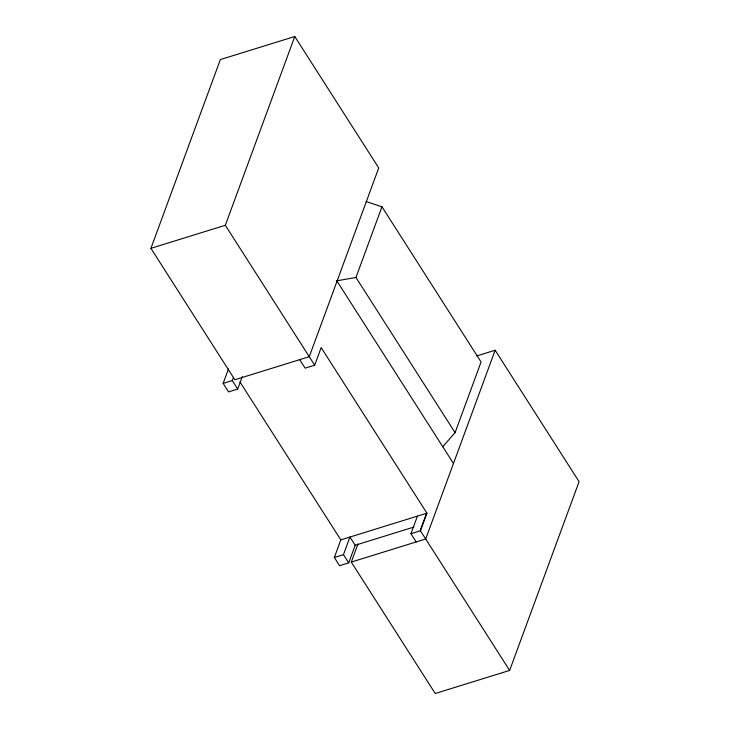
<?xml version="1.0" encoding="UTF-8"?>
<svg xmlns="http://www.w3.org/2000/svg" width="730" height="730" viewBox="0 0 730 730"><rect width="100%" height="100%" fill="white"/><g stroke="black" fill="none" stroke-linecap="round" stroke-linejoin="round"><path stroke-width="1.09" d="M150.918 248.337L220.369 59.568L294.774 36.5L378.715 167.927L309.264 356.696L234.859 379.764L150.918 248.337L225.324 225.269L294.774 36.5M242.287 376.625L237.706 389.053L228.572 391.882L223.152 383.396L228.49 368.896M223.152 383.396L232.286 380.567L233.436 377.456M299.711 359.653L305.14 368.148L314.685 365.183L321.163 347.58L426.922 513.172L420.443 530.783L410.944 533.73L416.191 541.943M442.645 446.86L455.082 432.653L355.966 277.455L381.963 206.791L366.159 201.544M413.965 527.042L355.191 545.264L348.712 562.866L339.587 565.704L334.34 557.483L340.819 539.881L426.922 513.172M334.34 557.483L343.465 554.654L349.935 537.052L355.191 545.264M476.809 355.921L495.141 350.236L579.082 481.663L509.631 670.432L435.226 693.5L351.285 562.073L357.955 543.941M410.944 533.73L417.423 516.119M455.082 432.653L481.079 361.98L381.963 206.791M426.721 512.871L420.252 530.473L509.631 670.432M495.141 350.236L425.69 538.995L351.285 562.073M336.457 280.886L355.966 277.455M337.041 281.187L453.476 463.495M225.324 225.269L314.703 365.219M239.942 381.936L340.819 539.881M232.286 380.567L237.706 389.053M343.465 554.654L348.712 562.866"/></g></svg>
